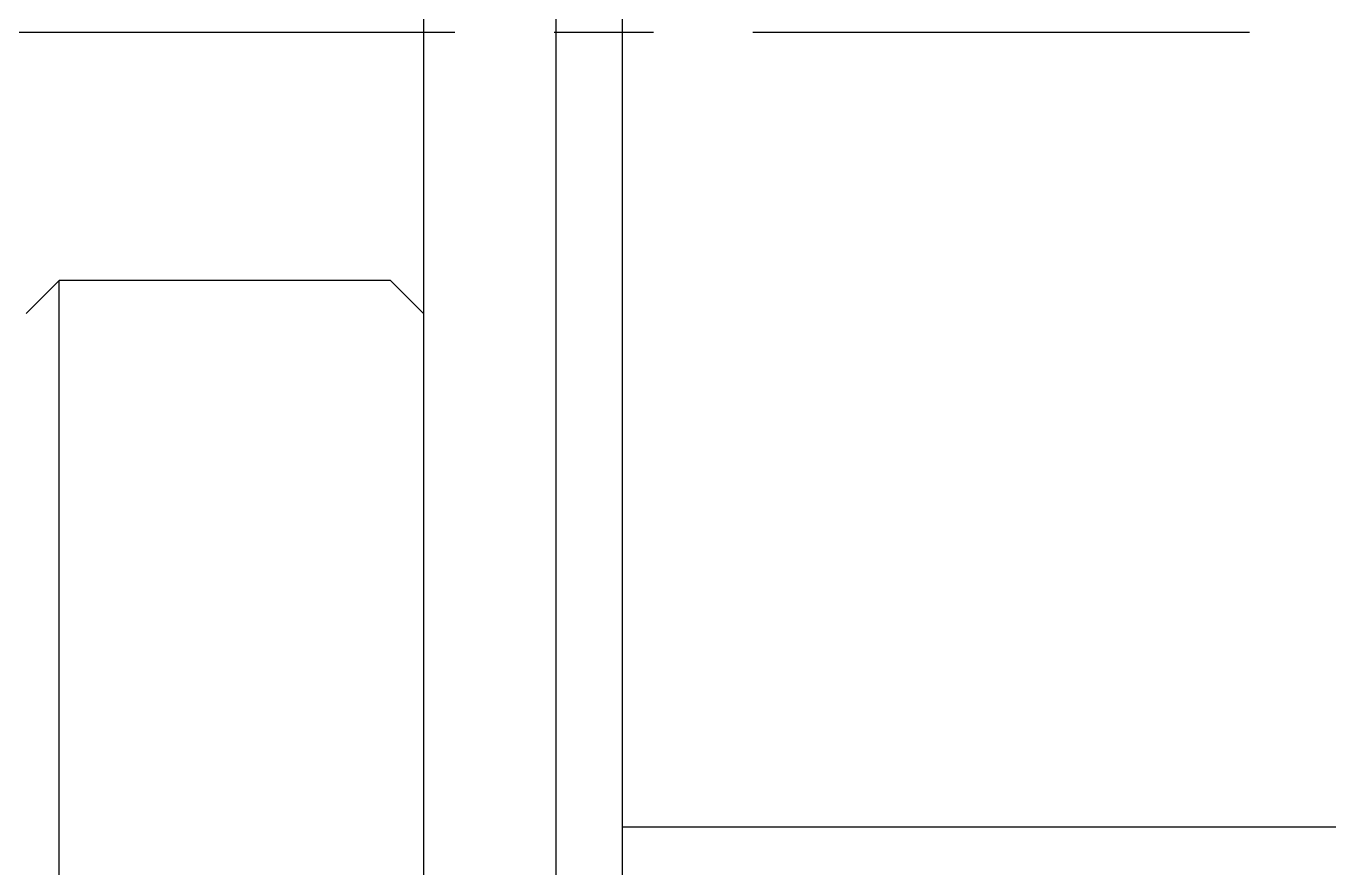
# Model space of a CAD drawing. Extents: x -613 to 599, y 141 to 558.
# Drawn here: x -443.77 to -424.1, y 235.63 to 248.34 of the extents above; entities that cross this region are included whole.
import ezdxf

# ---------------------------------------------------------------- set-up
doc = ezdxf.new("R2010")
doc.units = 0
doc.linetypes.add('CENTER', pattern=[12, 7.5, -1.5, 1.5, -1.5])
doc.linetypes.add('CONTINOUS', pattern=[0])
doc.layers.get('0').update_dxf_attribs({"linetype": 'CONTINUOUS'})
doc.layers.add('CENTER', color=1, linetype='CENTER')

msp = doc.modelspace()

# ---------------------------------------------------------------- linework, layer by layer
at = {"color": 7, "linetype": 'CONTINOUS'}
for p, q in [((-435.773, 288.251), (-435.773, 208.251)), ((-434.773, 288.251), (-434.773, 208.251)), ((-437.773, 286.251), (-437.773, 210.251)), ((-443.773, 244.001), (-443.273, 244.501)), ((-443.273, 217.001), (-443.273, 244.501)), ((-438.273, 244.501), (-443.273, 244.501)), ((-438.273, 244.501), (-437.773, 244.001)), ((-434.773, 236.251), (584.227, 236.251))]:
    msp.add_line(p, q, dxfattribs=at)
at = {"layer": 'CENTER', "color": 1, "linetype": 'CENTER'}
msp.add_line((-480.801, 248.251), (595.156, 248.251), dxfattribs=at)

doc.saveas('drawing.dxf')
